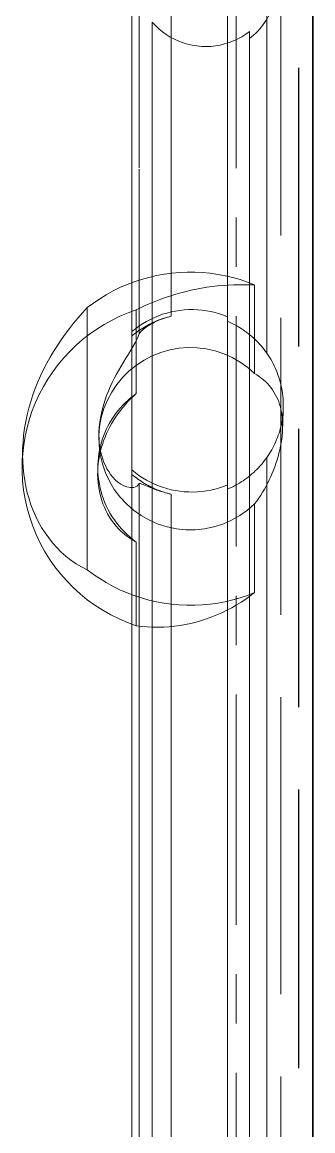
# Model space of a CAD drawing. Header units: millimetres. Extents: x 10 to 410, y 10 to 287.
# Drawn here: x 108.849 to 109.734, y 184.474 to 187.844 of the extents above; entities that cross this region are included whole.
import ezdxf

# ---------------------------------------------------------------- set-up
doc = ezdxf.new("R2010")
doc.units = ezdxf.units.MM
doc.linetypes.add('CENTER', pattern=[1.15, 0.7, -0.15, 0.15, -0.15])
doc.linetypes.add('DASHED', pattern=[0.75, 0.5, -0.25])
for name, color, linetype, lineweight in [('CENTER', 4, 'CENTER', 13), ('HIDDEN', 8, 'DASHED', 18), ('VISIBLE', 7, 'CONTINUOUS', 35)]:
    doc.layers.add(name, color=color, linetype=linetype, lineweight=lineweight)

msp = doc.modelspace()

# ---------------------------------------------------------------- linework, layer by layer
at = {"layer": 'CENTER'}
msp.add_line((109.5, 169), (109.5, 273), dxfattribs=at)
at = {"layer": 'HIDDEN'}
for points in [[(109.6361, 179.5271), (109.6361, 180.6801), (109.6361, 181.8331), (109.6361, 182.9861), (109.6361, 184.1391), (109.6361, 185.2921), (109.6361, 186.445), (109.6361, 187.598), (109.6361, 188.751), (109.6361, 189.904), (109.6361, 191.057), (109.6361, 192.21), (109.6361, 193.3629), (109.6361, 194.5159), (109.6361, 195.6689), (109.6361, 196.8219), (109.6361, 197.9749), (109.6361, 199.1279), (109.6361, 200.2809), (109.6361, 201.4338), (109.6361, 202.5868), (109.6361, 203.7398), (109.6361, 204.8928), (109.6361, 206.0458)], [(109.6903, 179.5289), (109.6903, 180.6255), (109.6903, 181.722), (109.6903, 182.8185), (109.6903, 183.9151), (109.6903, 185.0116), (109.6903, 186.1082), (109.6903, 187.2047), (109.6903, 188.3012), (109.6903, 189.3978), (109.6903, 190.4943), (109.6903, 191.5909), (109.6903, 192.6874), (109.6903, 193.7839), (109.6903, 194.8805), (109.6903, 195.977), (109.6903, 197.0735), (109.6903, 198.1701), (109.6903, 199.2666), (109.6903, 200.3632), (109.6903, 201.4597), (109.6903, 202.5562), (109.6903, 203.6528), (109.6903, 204.7493)], [(109.6904, 179.5289), (109.6904, 180.6255), (109.6904, 181.722), (109.6904, 182.8186), (109.6904, 183.9152), (109.6904, 185.0117), (109.6904, 186.1083), (109.6904, 187.2048), (109.6904, 188.3014), (109.6904, 189.3979), (109.6904, 190.4945), (109.6904, 191.591), (109.6904, 192.6876), (109.6904, 193.7841), (109.6904, 194.8807), (109.6904, 195.9772), (109.6904, 197.0738), (109.6904, 198.1704), (109.6904, 199.2669), (109.6904, 200.3635), (109.6904, 201.46), (109.6904, 202.5566), (109.6904, 203.6531), (109.6904, 204.7497)], [(109.1833, 179.9442), (109.1833, 180.9504), (109.1833, 181.9567), (109.1833, 182.9629), (109.1833, 183.9691), (109.1833, 184.9754), (109.1833, 185.9816), (109.1833, 186.9879), (109.1833, 187.9941), (109.1833, 189.0004), (109.1833, 190.0066), (109.1833, 191.0128), (109.1833, 192.0191), (109.1833, 193.0253), (109.1833, 194.0316), (109.1833, 195.0378), (109.1833, 196.044), (109.1833, 197.0503), (109.1833, 198.0565), (109.1833, 199.0628), (109.1833, 200.069), (109.1833, 201.0752), (109.1833, 202.0815), (109.1833, 203.0877)], [(109.1829, 186.8898), (109.1829, 187.3956), (109.1829, 187.9014), (109.1829, 188.4072), (109.1829, 188.9131), (109.1829, 189.4189), (109.1829, 189.9247), (109.1829, 190.4305), (109.1829, 190.9363), (109.1829, 191.4421), (109.1829, 191.9479), (109.1829, 192.4537), (109.1829, 192.9595), (109.1829, 193.4653), (109.1829, 193.9711), (109.1829, 194.477), (109.1829, 194.9828), (109.1829, 195.4886), (109.1829, 195.9944), (109.1829, 196.5002), (109.1829, 197.006), (109.1829, 197.5118), (109.1829, 198.0176), (109.1829, 198.5234)], [(109.2052, 186.8969), (109.2052, 187.4012), (109.2052, 187.9055), (109.2052, 188.4098), (109.2052, 188.9141), (109.2052, 189.4184), (109.2052, 189.9227), (109.2052, 190.427), (109.2052, 190.9312), (109.2052, 191.4355), (109.2052, 191.9398), (109.2052, 192.4441), (109.2052, 192.9484), (109.2052, 193.4527), (109.2052, 193.957), (109.2052, 194.4613), (109.2052, 194.9656), (109.2052, 195.4699), (109.2052, 195.9741), (109.2052, 196.4784), (109.2052, 196.9827), (109.2052, 197.487), (109.2052, 197.9913), (109.2052, 198.4956)], [(109.4739, 186.9347), (109.4739, 187.4366), (109.4739, 187.9385), (109.4739, 188.4404), (109.4739, 188.9423), (109.4739, 189.4442), (109.4739, 189.9461), (109.4739, 190.448), (109.4739, 190.9499), (109.4739, 191.4518), (109.4739, 191.9537), (109.4739, 192.4556), (109.4739, 192.9575), (109.4739, 193.4594), (109.4739, 193.9613), (109.4739, 194.4631), (109.4739, 194.965), (109.4739, 195.4669), (109.4739, 195.9688), (109.4739, 196.4707), (109.4739, 196.9726), (109.4739, 197.4745), (109.4739, 197.9764), (109.4739, 198.4783)], [(109.3025, 186.9499), (109.3025, 187.4504), (109.3025, 187.951), (109.3025, 188.4516), (109.3025, 188.9522), (109.3025, 189.4528), (109.3025, 189.9534), (109.3025, 190.4539), (109.3025, 190.9545), (109.3025, 191.4551), (109.3025, 191.9557), (109.3025, 192.4563), (109.3025, 192.9569), (109.3025, 193.4575), (109.3025, 193.958), (109.3025, 194.4586), (109.3025, 194.9592), (109.3025, 195.4598), (109.3025, 195.9604), (109.3025, 196.461), (109.3025, 196.9615), (109.3025, 197.4621), (109.3025, 197.9627), (109.3025, 198.4633)], [(109.6248, 187.9649), (109.6246, 187.9563), (109.6241, 187.9477), (109.6233, 187.9392), (109.6221, 187.9307), (109.6205, 187.9223), (109.6187, 187.9139), (109.6165, 187.9056), (109.614, 187.8974), (109.6111, 187.8893), (109.6079, 187.8814), (109.6044, 187.8735), (109.6006, 187.8658), (109.5965, 187.8583), (109.5922, 187.8509), (109.5875, 187.8437), (109.5825, 187.8368), (109.5773, 187.83), (109.5718, 187.8234), (109.566, 187.817), (109.56, 187.8109), (109.5538, 187.805), (109.5473, 187.7994), (109.5406, 187.794)], [(109.5937, 186.8379), (109.5937, 186.8876), (109.5937, 186.9373), (109.5937, 186.987), (109.5937, 187.0367), (109.5937, 187.0864), (109.5937, 187.1361), (109.5937, 187.1858), (109.5937, 187.2355), (109.5937, 187.2852), (109.5937, 187.3349), (109.5937, 187.3846), (109.5937, 187.4343), (109.5937, 187.4839), (109.5937, 187.5336), (109.5937, 187.5833), (109.5937, 187.633), (109.5937, 187.6827), (109.5937, 187.7324), (109.5937, 187.7821), (109.5937, 187.8318), (109.5937, 187.8815), (109.5937, 187.9312), (109.5937, 187.9809)], [(109.4744, 179.9441), (109.4744, 180.2908), (109.4744, 180.6375), (109.4744, 180.9843), (109.4744, 181.331), (109.4744, 181.6777), (109.4744, 182.0245), (109.4744, 182.3712), (109.4744, 182.7179), (109.4744, 183.0646), (109.4744, 183.4114), (109.4744, 183.7581), (109.4744, 184.1048), (109.4744, 184.4516), (109.4744, 184.7983), (109.4744, 185.145), (109.4744, 185.4918), (109.4744, 185.8385), (109.4744, 186.1852), (109.4744, 186.532), (109.4744, 186.8787), (109.4744, 187.2254), (109.4744, 187.5722), (109.4744, 187.9189)], [(109.5412, 187.8157), (109.5297, 187.8073), (109.5177, 187.7997), (109.5051, 187.7928), (109.4922, 187.7868), (109.4789, 187.7817), (109.4652, 187.7775), (109.4514, 187.7742), (109.4373, 187.7718), (109.4231, 187.7703), (109.4089, 187.7698), (109.3946, 187.7702), (109.3804, 187.7715), (109.3663, 187.7738), (109.3524, 187.777), (109.3387, 187.7811), (109.3254, 187.7861), (109.3124, 187.792), (109.2998, 187.7987), (109.2877, 187.8062), (109.2761, 187.8145), (109.2651, 187.8236), (109.2547, 187.8334), (109.245, 187.8438)], [(109.245, 181.113), (109.245, 181.4057), (109.245, 181.6983), (109.245, 181.991), (109.245, 182.2836), (109.245, 182.5763), (109.245, 182.8689), (109.245, 183.1615), (109.245, 183.4542), (109.245, 183.7468), (109.245, 184.0395), (109.245, 184.3321), (109.245, 184.6248), (109.245, 184.9174), (109.245, 185.21), (109.245, 185.5027), (109.245, 185.7953), (109.245, 186.088), (109.245, 186.3806), (109.245, 186.6733), (109.245, 186.9659), (109.245, 187.2586), (109.245, 187.5512), (109.245, 187.8438)], [(109.5412, 187.8157), (109.5412, 187.8148), (109.5412, 187.8139), (109.5411, 187.8129), (109.5411, 187.812), (109.5411, 187.811), (109.541, 187.8101), (109.541, 187.8091), (109.541, 187.8082), (109.541, 187.8072), (109.5409, 187.8063), (109.5409, 187.8054), (109.5409, 187.8044), (109.5409, 187.8035), (109.5408, 187.8025), (109.5408, 187.8016), (109.5408, 187.8006), (109.5408, 187.7997), (109.5407, 187.7987), (109.5407, 187.7978), (109.5407, 187.7969), (109.5406, 187.7959), (109.5406, 187.795), (109.5406, 187.794)], [(109.5406, 181.0942), (109.5406, 181.3855), (109.5406, 181.6768), (109.5406, 181.9681), (109.5406, 182.2594), (109.5406, 182.5507), (109.5406, 182.842), (109.5406, 183.1333), (109.5406, 183.4246), (109.5406, 183.7159), (109.5406, 184.0072), (109.5406, 184.2985), (109.5406, 184.5897), (109.5406, 184.881), (109.5406, 185.1723), (109.5406, 185.4636), (109.5406, 185.7549), (109.5406, 186.0462), (109.5406, 186.3375), (109.5406, 186.6288), (109.5406, 186.9201), (109.5406, 187.2114), (109.5406, 187.5027), (109.5406, 187.794)], [(109.5412, 181.1129), (109.5412, 181.4044), (109.5412, 181.6958), (109.5412, 181.9872), (109.5412, 182.2786), (109.5412, 182.5701), (109.5412, 182.8615), (109.5412, 183.1529), (109.5412, 183.4443), (109.5412, 183.7358), (109.5412, 184.0272), (109.5412, 184.3186), (109.5412, 184.61), (109.5412, 184.9015), (109.5412, 185.1929), (109.5412, 185.4843), (109.5412, 185.7758), (109.5412, 186.0672), (109.5412, 186.3586), (109.5412, 186.65), (109.5412, 186.9415), (109.5412, 187.2329), (109.5412, 187.5243), (109.5412, 187.8157)], [(109.0471, 186.9763), (109.0659, 186.9903), (109.0853, 187.0034), (109.1053, 187.0155), (109.1258, 187.0268), (109.1468, 187.0371), (109.1683, 187.0464), (109.1902, 187.0547), (109.2125, 187.062), (109.235, 187.0683), (109.2578, 187.0736), (109.2809, 187.0778), (109.3041, 187.0809), (109.3274, 187.083), (109.3508, 187.084), (109.3742, 187.0839), (109.3976, 187.0828), (109.4209, 187.0806), (109.4441, 187.0773), (109.4671, 187.073), (109.4899, 187.0677), (109.5124, 187.0613), (109.5346, 187.0539), (109.5565, 187.0454)], [(109.1965, 186.9695), (109.211, 186.9767), (109.2257, 186.9835), (109.2405, 186.99), (109.2555, 186.9961), (109.2706, 187.0019), (109.2858, 187.0073), (109.3011, 187.0124), (109.3166, 187.0171), (109.3322, 187.0215), (109.3478, 187.0255), (109.3636, 187.0292), (109.3794, 187.0325), (109.3953, 187.0354), (109.4113, 187.038), (109.4273, 187.0402), (109.4434, 187.042), (109.4595, 187.0435), (109.4756, 187.0446), (109.4918, 187.0454), (109.508, 187.0459), (109.5241, 187.046), (109.5403, 187.0459), (109.5565, 187.0454)], [(109.5565, 186.7759), (109.5565, 186.7877), (109.5565, 186.7994), (109.5565, 186.8111), (109.5565, 186.8228), (109.5565, 186.8345), (109.5565, 186.8462), (109.5565, 186.858), (109.5565, 186.8697), (109.5565, 186.8814), (109.5565, 186.8931), (109.5565, 186.9048), (109.5565, 186.9165), (109.5565, 186.9283), (109.5565, 186.94), (109.5565, 186.9517), (109.5565, 186.9634), (109.5565, 186.9751), (109.5565, 186.9868), (109.5565, 186.9986), (109.5565, 187.0103), (109.5565, 187.022), (109.5565, 187.0337), (109.5565, 187.0454)], [(108.8494, 186.5063), (108.851, 186.533), (108.854, 186.5596), (108.8584, 186.586), (108.8643, 186.6122), (108.8715, 186.638), (108.88, 186.6633), (108.8899, 186.6882), (108.9012, 186.7126), (108.9137, 186.7363), (108.9274, 186.7593), (108.9423, 186.7815), (108.9584, 186.8029), (108.9756, 186.8235), (108.9938, 186.8431), (109.0131, 186.8617), (109.0333, 186.8793), (109.0544, 186.8957), (109.0764, 186.9111), (109.0991, 186.9253), (109.1226, 186.9382), (109.1466, 186.9499), (109.1713, 186.9604), (109.1965, 186.9695)], [(108.8507, 186.5467), (108.8519, 186.5677), (108.8538, 186.5886), (108.8566, 186.6094), (108.8602, 186.6301), (108.8645, 186.6506), (108.8696, 186.6709), (108.8754, 186.6911), (108.8819, 186.711), (108.8891, 186.7308), (108.8969, 186.7502), (108.9054, 186.7694), (108.9145, 186.7883), (108.9241, 186.807), (108.9343, 186.8253), (108.945, 186.8433), (108.9563, 186.8611), (108.968, 186.8785), (108.9802, 186.8956), (108.9928, 186.9123), (109.0058, 186.9288), (109.0192, 186.9449), (109.033, 186.9608), (109.0471, 186.9763)], [(109.0471, 186.1796), (109.0471, 186.2142), (109.0471, 186.2489), (109.0471, 186.2835), (109.0471, 186.3181), (109.0471, 186.3528), (109.0471, 186.3874), (109.0471, 186.4221), (109.0471, 186.4567), (109.0471, 186.4914), (109.0471, 186.526), (109.0471, 186.5606), (109.0471, 186.5953), (109.0471, 186.6299), (109.0471, 186.6646), (109.0471, 186.6992), (109.0471, 186.7338), (109.0471, 186.7685), (109.0471, 186.8031), (109.0471, 186.8378), (109.0471, 186.8724), (109.0471, 186.907), (109.0471, 186.9417), (109.0471, 186.9763)], [(109.1829, 186.8898), (109.1874, 186.8936), (109.1919, 186.8973), (109.1966, 186.9008), (109.2013, 186.9043), (109.2062, 186.9077), (109.211, 186.911), (109.216, 186.9142), (109.221, 186.9172), (109.2261, 186.9202), (109.2312, 186.923), (109.2364, 186.9258), (109.2417, 186.9284), (109.247, 186.9309), (109.2523, 186.9333), (109.2577, 186.9356), (109.2632, 186.9378), (109.2687, 186.9399), (109.2742, 186.9419), (109.2798, 186.9437), (109.2854, 186.9454), (109.2911, 186.947), (109.2968, 186.9485), (109.3025, 186.9499)], [(109.1833, 186.9032), (109.1937, 186.9117), (109.2046, 186.9197), (109.2158, 186.9272), (109.2274, 186.9341), (109.2393, 186.9404), (109.2515, 186.9462), (109.264, 186.9513), (109.2766, 186.9559), (109.2895, 186.9598), (109.3026, 186.9632), (109.3158, 186.9659), (109.3291, 186.9679), (109.3425, 186.9693), (109.356, 186.9701), (109.3695, 186.9702), (109.3829, 186.9696), (109.3964, 186.9685), (109.4097, 186.9666), (109.423, 186.9642), (109.4361, 186.9611), (109.4491, 186.9574), (109.4618, 186.953), (109.4744, 186.9481)], [(109.1965, 186.7152), (109.1965, 186.7263), (109.1965, 186.7373), (109.1965, 186.7484), (109.1965, 186.7594), (109.1965, 186.7705), (109.1965, 186.7816), (109.1965, 186.7926), (109.1965, 186.8037), (109.1965, 186.8147), (109.1965, 186.8258), (109.1965, 186.8368), (109.1965, 186.8479), (109.1965, 186.8589), (109.1965, 186.87), (109.1965, 186.8811), (109.1965, 186.8921), (109.1965, 186.9032), (109.1965, 186.9142), (109.1965, 186.9253), (109.1965, 186.9363), (109.1965, 186.9474), (109.1965, 186.9584), (109.1965, 186.9695)], [(109.3025, 186.9499), (109.2977, 186.9487), (109.293, 186.9475), (109.2883, 186.9461), (109.2836, 186.9447), (109.279, 186.9431), (109.2744, 186.9414), (109.2698, 186.9397), (109.2653, 186.9378), (109.2608, 186.9359), (109.2563, 186.9338), (109.2519, 186.9316), (109.2476, 186.9294), (109.2433, 186.927), (109.2391, 186.9246), (109.2349, 186.922), (109.2308, 186.9194), (109.2267, 186.9166), (109.2227, 186.9137), (109.2188, 186.9108), (109.2151, 186.9077), (109.2114, 186.9044), (109.208, 186.9009), (109.2052, 186.8969)], [(109.4744, 186.9481), (109.4743, 186.9475), (109.4743, 186.9469), (109.4743, 186.9463), (109.4743, 186.9457), (109.4743, 186.9452), (109.4742, 186.9446), (109.4742, 186.944), (109.4742, 186.9434), (109.4742, 186.9428), (109.4742, 186.9422), (109.4742, 186.9417), (109.4741, 186.9411), (109.4741, 186.9405), (109.4741, 186.9399), (109.4741, 186.9393), (109.4741, 186.9387), (109.474, 186.9382), (109.474, 186.9376), (109.474, 186.937), (109.474, 186.9364), (109.474, 186.9358), (109.4739, 186.9353), (109.4739, 186.9347)], [(109.4744, 186.4378), (109.4744, 186.46), (109.4744, 186.4822), (109.4744, 186.5044), (109.4744, 186.5265), (109.4744, 186.5487), (109.4744, 186.5709), (109.4744, 186.5931), (109.4744, 186.6153), (109.4744, 186.6375), (109.4744, 186.6597), (109.4744, 186.6818), (109.4744, 186.704), (109.4744, 186.7262), (109.4744, 186.7484), (109.4744, 186.7706), (109.4744, 186.7928), (109.4744, 186.8149), (109.4744, 186.8371), (109.4744, 186.8593), (109.4744, 186.8815), (109.4744, 186.9037), (109.4744, 186.9259), (109.4744, 186.9481)], [(109.4739, 186.9347), (109.4801, 186.932), (109.4863, 186.9291), (109.4924, 186.9261), (109.4984, 186.9229), (109.5043, 186.9196), (109.5101, 186.9161), (109.5159, 186.9126), (109.5216, 186.9088), (109.5271, 186.905), (109.5326, 186.901), (109.538, 186.8968), (109.5433, 186.8926), (109.5484, 186.8882), (109.5535, 186.8837), (109.5585, 186.879), (109.5633, 186.8743), (109.568, 186.8694), (109.5726, 186.8644), (109.5771, 186.8593), (109.5814, 186.8541), (109.5857, 186.8488), (109.5898, 186.8434), (109.5937, 186.8379)], [(109.083, 186.599), (109.0838, 186.6132), (109.0853, 186.6272), (109.0874, 186.6412), (109.0902, 186.6551), (109.0934, 186.6689), (109.0973, 186.6826), (109.1016, 186.6961), (109.1063, 186.7094), (109.1115, 186.7226), (109.1172, 186.7356), (109.1231, 186.7484), (109.1295, 186.7611), (109.1361, 186.7736), (109.143, 186.786), (109.1501, 186.7982), (109.1574, 186.8103), (109.1648, 186.8224), (109.1723, 186.8344), (109.1798, 186.8465), (109.1871, 186.8586), (109.194, 186.8709), (109.2003, 186.8836), (109.2052, 186.8969)], [(109.1833, 186.9032), (109.1833, 186.9026), (109.1833, 186.902), (109.1832, 186.9015), (109.1832, 186.9009), (109.1832, 186.9003), (109.1832, 186.8997), (109.1832, 186.8991), (109.1831, 186.8986), (109.1831, 186.898), (109.1831, 186.8974), (109.1831, 186.8968), (109.1831, 186.8962), (109.183, 186.8956), (109.183, 186.8951), (109.183, 186.8945), (109.183, 186.8939), (109.183, 186.8933), (109.1829, 186.8927), (109.1829, 186.8922), (109.1829, 186.8916), (109.1829, 186.891), (109.1829, 186.8904), (109.1829, 186.8898)], [(109.1833, 186.4829), (109.1833, 186.5012), (109.1833, 186.5194), (109.1833, 186.5377), (109.1833, 186.556), (109.1833, 186.5743), (109.1833, 186.5925), (109.1833, 186.6108), (109.1833, 186.6291), (109.1833, 186.6474), (109.1833, 186.6656), (109.1833, 186.6839), (109.1833, 186.7022), (109.1833, 186.7205), (109.1833, 186.7387), (109.1833, 186.757), (109.1833, 186.7753), (109.1833, 186.7936), (109.1833, 186.8118), (109.1833, 186.8301), (109.1833, 186.8484), (109.1833, 186.8667), (109.1833, 186.8849), (109.1833, 186.9032)], [(109.0826, 186.587), (109.085, 186.6149), (109.0901, 186.6424), (109.098, 186.6692), (109.1086, 186.6951), (109.1217, 186.7198), (109.1373, 186.743), (109.1551, 186.7645), (109.1751, 186.7842), (109.1968, 186.8017), (109.2203, 186.817), (109.2451, 186.8299), (109.2711, 186.8402), (109.298, 186.8478), (109.3255, 186.8528), (109.3534, 186.855), (109.3814, 186.8543), (109.4091, 186.851), (109.4364, 186.8448), (109.4629, 186.836), (109.4885, 186.8246), (109.5127, 186.8107), (109.5355, 186.7944), (109.5565, 186.7759)], [(109.5937, 186.8379), (109.5979, 186.8317), (109.6019, 186.8255), (109.6057, 186.8192), (109.6093, 186.8127), (109.6128, 186.8062), (109.616, 186.7996), (109.6191, 186.7928), (109.6221, 186.7861), (109.6248, 186.7792), (109.6274, 186.7722), (109.6298, 186.7652), (109.6319, 186.7582), (109.634, 186.7511), (109.6358, 186.7439), (109.6374, 186.7367), (109.6389, 186.7294), (109.6401, 186.7221), (109.6412, 186.7148), (109.6421, 186.7075), (109.6428, 186.7001), (109.6433, 186.6927), (109.6436, 186.6853), (109.6437, 186.6779)], [(109.5565, 186.7759), (109.5635, 186.7716), (109.5703, 186.767), (109.5768, 186.7621), (109.5832, 186.7568), (109.5893, 186.7513), (109.5951, 186.7455), (109.6006, 186.7394), (109.6058, 186.7331), (109.6107, 186.7265), (109.6152, 186.7196), (109.6194, 186.7125), (109.6232, 186.7052), (109.6266, 186.6977), (109.6297, 186.6901), (109.6323, 186.6823), (109.6347, 186.6744), (109.6366, 186.6664), (109.6382, 186.6584), (109.6395, 186.6503), (109.6405, 186.6421), (109.6411, 186.6339), (109.6415, 186.6257), (109.6417, 186.6175)], [(109.0791, 186.4792), (109.0797, 186.491), (109.0808, 186.5027), (109.0824, 186.5144), (109.0845, 186.526), (109.087, 186.5375), (109.09, 186.5489), (109.0933, 186.5602), (109.0972, 186.5713), (109.1014, 186.5823), (109.106, 186.5932), (109.111, 186.6038), (109.1163, 186.6143), (109.122, 186.6246), (109.1281, 186.6347), (109.1345, 186.6446), (109.1412, 186.6543), (109.1482, 186.6637), (109.1556, 186.6729), (109.1632, 186.6819), (109.1711, 186.6906), (109.1793, 186.6991), (109.1878, 186.7073), (109.1965, 186.7152)], [(109.0797, 186.4987), (109.0803, 186.5097), (109.0813, 186.5208), (109.0828, 186.5317), (109.0847, 186.5427), (109.0871, 186.5535), (109.0899, 186.5642), (109.0931, 186.5748), (109.0967, 186.5853), (109.1008, 186.5956), (109.1052, 186.6058), (109.1101, 186.6157), (109.1154, 186.6255), (109.121, 186.635), (109.1271, 186.6443), (109.1335, 186.6534), (109.1402, 186.6622), (109.1473, 186.6707), (109.1548, 186.6789), (109.1625, 186.6868), (109.1706, 186.6944), (109.1789, 186.7017), (109.1876, 186.7086), (109.1965, 186.7152)], [(109.6437, 186.6779), (109.6437, 186.6775), (109.6437, 186.6772), (109.6437, 186.6768), (109.6437, 186.6764), (109.6437, 186.676), (109.6437, 186.6756), (109.6436, 186.6752), (109.6436, 186.6748), (109.6436, 186.6744), (109.6436, 186.674), (109.6436, 186.6736), (109.6436, 186.6732), (109.6436, 186.6728), (109.6436, 186.6724), (109.6436, 186.672), (109.6436, 186.6716), (109.6436, 186.6712), (109.6436, 186.6708), (109.6436, 186.6704), (109.6436, 186.67), (109.6435, 186.6697), (109.6435, 186.6693), (109.6435, 186.6689)], [(109.6435, 186.6689), (109.6432, 186.662), (109.6427, 186.6551), (109.6421, 186.6483), (109.6412, 186.6415), (109.6402, 186.6347), (109.639, 186.6279), (109.6377, 186.6212), (109.6362, 186.6144), (109.6345, 186.6078), (109.6326, 186.6012), (109.6306, 186.5946), (109.6283, 186.5881), (109.626, 186.5816), (109.6234, 186.5752), (109.6207, 186.5689), (109.6179, 186.5627), (109.6149, 186.5565), (109.6117, 186.5504), (109.6084, 186.5444), (109.6049, 186.5384), (109.6013, 186.5326), (109.5976, 186.5268), (109.5937, 186.5211)], [(109.6435, 186.6689), (109.6434, 186.6662), (109.6433, 186.6636), (109.6433, 186.661), (109.6432, 186.6583), (109.6431, 186.6557), (109.643, 186.6531), (109.6429, 186.6504), (109.6428, 186.6478), (109.6427, 186.6452), (109.6426, 186.6425), (109.6426, 186.6399), (109.6425, 186.6373), (109.6424, 186.6346), (109.6423, 186.632), (109.6422, 186.6294), (109.6421, 186.6267), (109.642, 186.6241), (109.6419, 186.6215), (109.6419, 186.6188), (109.6418, 186.6162), (109.6417, 186.6136), (109.6416, 186.6109), (109.6415, 186.6083)], [(109.6415, 186.6083), (109.641, 186.5975), (109.64, 186.5868), (109.6388, 186.5761), (109.6371, 186.5655), (109.6352, 186.5549), (109.633, 186.5444), (109.6305, 186.5339), (109.6277, 186.5235), (109.6246, 186.5132), (109.6213, 186.5029), (109.6177, 186.4928), (109.6139, 186.4827), (109.6099, 186.4727), (109.6056, 186.4629), (109.601, 186.4531), (109.5963, 186.4434), (109.5913, 186.4339), (109.586, 186.4245), (109.5806, 186.4152), (109.5749, 186.4061), (109.569, 186.3971), (109.5628, 186.3882), (109.5565, 186.3796)], [(109.6417, 186.6175), (109.6417, 186.6171), (109.6417, 186.6167), (109.6417, 186.6163), (109.6417, 186.6159), (109.6417, 186.6155), (109.6417, 186.6151), (109.6417, 186.6147), (109.6416, 186.6143), (109.6416, 186.6139), (109.6416, 186.6135), (109.6416, 186.6131), (109.6416, 186.6127), (109.6416, 186.6123), (109.6416, 186.6119), (109.6416, 186.6115), (109.6416, 186.6111), (109.6416, 186.6107), (109.6416, 186.6103), (109.6416, 186.6099), (109.6416, 186.6095), (109.6415, 186.6091), (109.6415, 186.6087), (109.6415, 186.6083)], [(109.083, 186.599), (109.083, 186.5985), (109.083, 186.598), (109.083, 186.5975), (109.0829, 186.5969), (109.0829, 186.5964), (109.0829, 186.5959), (109.0829, 186.5954), (109.0829, 186.5948), (109.0829, 186.5943), (109.0828, 186.5938), (109.0828, 186.5933), (109.0828, 186.5928), (109.0828, 186.5922), (109.0828, 186.5917), (109.0828, 186.5912), (109.0827, 186.5907), (109.0827, 186.5902), (109.0827, 186.5896), (109.0827, 186.5891), (109.0827, 186.5886), (109.0827, 186.5881), (109.0826, 186.5875), (109.0826, 186.587)], [(109.5565, 186.3796), (109.5348, 186.3606), (109.5114, 186.344), (109.4863, 186.3299), (109.4599, 186.3184), (109.4325, 186.3097), (109.4044, 186.3039), (109.3758, 186.3009), (109.347, 186.301), (109.3184, 186.3039), (109.2902, 186.3098), (109.2628, 186.3185), (109.2365, 186.33), (109.2114, 186.3441), (109.188, 186.3608), (109.1663, 186.3797), (109.1468, 186.4008), (109.1295, 186.4238), (109.1147, 186.4485), (109.1026, 186.4745), (109.0932, 186.5017), (109.0867, 186.5297), (109.0832, 186.5583), (109.0826, 186.587)], [(109.2052, 186.4417), (109.1987, 186.4335), (109.189, 186.4295), (109.1785, 186.4291), (109.1681, 186.4312), (109.1583, 186.435), (109.149, 186.4401), (109.1404, 186.4462), (109.1325, 186.4532), (109.1252, 186.4608), (109.1185, 186.469), (109.1125, 186.4777), (109.1071, 186.4867), (109.1023, 186.4961), (109.098, 186.5058), (109.0944, 186.5157), (109.0913, 186.5258), (109.0887, 186.5361), (109.0866, 186.5464), (109.085, 186.5569), (109.0838, 186.5674), (109.0831, 186.5779), (109.0829, 186.5885), (109.083, 186.599)], [(108.8507, 186.5467), (108.8507, 186.545), (108.8506, 186.5432), (108.8506, 186.5415), (108.8505, 186.5397), (108.8504, 186.5379), (108.8504, 186.5362), (108.8503, 186.5344), (108.8503, 186.5327), (108.8502, 186.5309), (108.8502, 186.5291), (108.8501, 186.5274), (108.85, 186.5256), (108.85, 186.5239), (108.8499, 186.5221), (108.8499, 186.5203), (108.8498, 186.5186), (108.8497, 186.5168), (108.8497, 186.5151), (108.8496, 186.5133), (108.8496, 186.5115), (108.8495, 186.5098), (108.8495, 186.508), (108.8494, 186.5063)], [(109.0471, 186.1796), (109.03, 186.1882), (109.0135, 186.198), (108.9977, 186.2088), (108.9826, 186.2206), (108.9683, 186.2333), (108.9547, 186.2469), (108.9419, 186.2612), (108.93, 186.2761), (108.9189, 186.2918), (108.9086, 186.3079), (108.8992, 186.3246), (108.8907, 186.3418), (108.883, 186.3593), (108.8761, 186.3772), (108.8701, 186.3954), (108.8649, 186.4138), (108.8605, 186.4325), (108.8569, 186.4513), (108.8541, 186.4703), (108.8521, 186.4893), (108.8509, 186.5084), (108.8505, 186.5276), (108.8507, 186.5467)], [(109.5937, 186.5211), (109.5898, 186.5156), (109.5857, 186.5102), (109.5814, 186.5049), (109.5771, 186.4997), (109.5726, 186.4946), (109.568, 186.4896), (109.5633, 186.4847), (109.5585, 186.48), (109.5535, 186.4754), (109.5484, 186.4709), (109.5433, 186.4665), (109.538, 186.4622), (109.5326, 186.4581), (109.5271, 186.4541), (109.5216, 186.4502), (109.5159, 186.4465), (109.5101, 186.4429), (109.5043, 186.4395), (109.4984, 186.4362), (109.4924, 186.433), (109.4863, 186.43), (109.4801, 186.4271), (109.4739, 186.4244)], [(109.5937, 179.5271), (109.5937, 179.8312), (109.5937, 180.1353), (109.5937, 180.4394), (109.5937, 180.7435), (109.5937, 181.0476), (109.5937, 181.3517), (109.5937, 181.6557), (109.5937, 181.9598), (109.5937, 182.2639), (109.5937, 182.568), (109.5937, 182.8721), (109.5937, 183.1762), (109.5937, 183.4803), (109.5937, 183.7843), (109.5937, 184.0884), (109.5937, 184.3925), (109.5937, 184.6966), (109.5937, 185.0007), (109.5937, 185.3048), (109.5937, 185.6089), (109.5937, 185.9129), (109.5937, 186.217), (109.5937, 186.5211)], [(109.1965, 186.0095), (109.17, 186.0192), (109.144, 186.0303), (109.1187, 186.0429), (109.0942, 186.0568), (109.0704, 186.0721), (109.0475, 186.0886), (109.0256, 186.1064), (109.0047, 186.1254), (108.9849, 186.1455), (108.9662, 186.1667), (108.9487, 186.1889), (108.9325, 186.212), (108.9177, 186.236), (108.9041, 186.2608), (108.892, 186.2863), (108.8813, 186.3124), (108.8722, 186.3391), (108.8645, 186.3663), (108.8583, 186.3939), (108.8537, 186.4217), (108.8507, 186.4498), (108.8493, 186.478), (108.8494, 186.5063)], [(109.1965, 186.2638), (109.1867, 186.2693), (109.1772, 186.2754), (109.168, 186.2819), (109.1592, 186.2889), (109.1508, 186.2963), (109.1427, 186.3042), (109.1351, 186.3125), (109.128, 186.3212), (109.1213, 186.3302), (109.1151, 186.3396), (109.1093, 186.3493), (109.1041, 186.3593), (109.0993, 186.3695), (109.0951, 186.3799), (109.0913, 186.3905), (109.0881, 186.4013), (109.0853, 186.4122), (109.0831, 186.4232), (109.0813, 186.4343), (109.08, 186.4455), (109.0792, 186.4567), (109.0789, 186.468), (109.0791, 186.4792)], [(109.0797, 186.4987), (109.0797, 186.4978), (109.0796, 186.497), (109.0796, 186.4961), (109.0796, 186.4953), (109.0796, 186.4944), (109.0795, 186.4936), (109.0795, 186.4927), (109.0795, 186.4919), (109.0795, 186.4911), (109.0794, 186.4902), (109.0794, 186.4894), (109.0794, 186.4885), (109.0793, 186.4877), (109.0793, 186.4868), (109.0793, 186.486), (109.0793, 186.4851), (109.0792, 186.4843), (109.0792, 186.4835), (109.0792, 186.4826), (109.0791, 186.4818), (109.0791, 186.4809), (109.0791, 186.4801), (109.0791, 186.4792)], [(109.1965, 186.2638), (109.187, 186.2709), (109.1777, 186.2784), (109.1688, 186.2862), (109.1603, 186.2945), (109.1521, 186.3031), (109.1442, 186.312), (109.1368, 186.3213), (109.1298, 186.3308), (109.1232, 186.3407), (109.117, 186.3508), (109.1112, 186.3612), (109.1059, 186.3719), (109.1011, 186.3827), (109.0967, 186.3938), (109.0928, 186.405), (109.0894, 186.4164), (109.0865, 186.4279), (109.0841, 186.4395), (109.0822, 186.4513), (109.0808, 186.4631), (109.0799, 186.4749), (109.0796, 186.4868), (109.0797, 186.4987)], [(109.1833, 186.4829), (109.1833, 186.4823), (109.1833, 186.4817), (109.1832, 186.4811), (109.1832, 186.4806), (109.1832, 186.48), (109.1832, 186.4794), (109.1832, 186.4788), (109.1831, 186.4782), (109.1831, 186.4776), (109.1831, 186.4771), (109.1831, 186.4765), (109.1831, 186.4759), (109.183, 186.4753), (109.183, 186.4747), (109.183, 186.4741), (109.183, 186.4736), (109.183, 186.473), (109.1829, 186.4724), (109.1829, 186.4718), (109.1829, 186.4712), (109.1829, 186.4707), (109.1829, 186.4701), (109.1829, 186.4695)], [(109.4744, 186.4378), (109.4618, 186.4329), (109.4491, 186.4285), (109.4361, 186.4248), (109.423, 186.4217), (109.4097, 186.4193), (109.3964, 186.4175), (109.3829, 186.4163), (109.3694, 186.4158), (109.356, 186.4159), (109.3425, 186.4167), (109.3291, 186.4181), (109.3158, 186.4201), (109.3026, 186.4228), (109.2895, 186.4262), (109.2766, 186.4301), (109.2639, 186.4347), (109.2515, 186.4399), (109.2393, 186.4456), (109.2274, 186.452), (109.2158, 186.4589), (109.2046, 186.4664), (109.1937, 186.4744), (109.1833, 186.4829)], [(109.3025, 186.4094), (109.2968, 186.4107), (109.2911, 186.4122), (109.2854, 186.4138), (109.2798, 186.4155), (109.2742, 186.4174), (109.2687, 186.4193), (109.2632, 186.4214), (109.2577, 186.4236), (109.2523, 186.4259), (109.247, 186.4283), (109.2417, 186.4309), (109.2364, 186.4335), (109.2312, 186.4362), (109.2261, 186.4391), (109.221, 186.4421), (109.216, 186.4451), (109.211, 186.4483), (109.2062, 186.4516), (109.2013, 186.455), (109.1966, 186.4585), (109.1919, 186.462), (109.1874, 186.4657), (109.1829, 186.4695)], [(109.1829, 179.9295), (109.1829, 180.2138), (109.1829, 180.4982), (109.1829, 180.7825), (109.1829, 181.0669), (109.1829, 181.3512), (109.1829, 181.6356), (109.1829, 181.9199), (109.1829, 182.2043), (109.1829, 182.4886), (109.1829, 182.7729), (109.1829, 183.0573), (109.1829, 183.3416), (109.1829, 183.626), (109.1829, 183.9103), (109.1829, 184.1947), (109.1829, 184.479), (109.1829, 184.7634), (109.1829, 185.0477), (109.1829, 185.3321), (109.1829, 185.6164), (109.1829, 185.9008), (109.1829, 186.1851), (109.1829, 186.4695)], [(109.3025, 186.4094), (109.2981, 186.4104), (109.2938, 186.4115), (109.2894, 186.4126), (109.2851, 186.4137), (109.2808, 186.415), (109.2765, 186.4162), (109.2722, 186.4176), (109.2679, 186.4189), (109.2637, 186.4203), (109.2594, 186.4218), (109.2552, 186.4233), (109.251, 186.4248), (109.2468, 186.4264), (109.2426, 186.4281), (109.2385, 186.4297), (109.2343, 186.4314), (109.2302, 186.4332), (109.2261, 186.4349), (109.2219, 186.4367), (109.2178, 186.4384), (109.2136, 186.4401), (109.2094, 186.4416), (109.2052, 186.4417)], [(109.2052, 179.5831), (109.2052, 179.8813), (109.2052, 180.1795), (109.2052, 180.4777), (109.2052, 180.7759), (109.2052, 181.0741), (109.2052, 181.3723), (109.2052, 181.6705), (109.2052, 181.9687), (109.2052, 182.2669), (109.2052, 182.5651), (109.2052, 182.8633), (109.2052, 183.1615), (109.2052, 183.4597), (109.2052, 183.7579), (109.2052, 184.0561), (109.2052, 184.3543), (109.2052, 184.6525), (109.2052, 184.9507), (109.2052, 185.2489), (109.2052, 185.5471), (109.2052, 185.8453), (109.2052, 186.1435), (109.2052, 186.4417)], [(109.3025, 179.9294), (109.3025, 180.2111), (109.3025, 180.4929), (109.3025, 180.7746), (109.3025, 181.0564), (109.3025, 181.3381), (109.3025, 181.6198), (109.3025, 181.9016), (109.3025, 182.1833), (109.3025, 182.465), (109.3025, 182.7468), (109.3025, 183.0285), (109.3025, 183.3103), (109.3025, 183.592), (109.3025, 183.8737), (109.3025, 184.1555), (109.3025, 184.4372), (109.3025, 184.7189), (109.3025, 185.0007), (109.3025, 185.2824), (109.3025, 185.5642), (109.3025, 185.8459), (109.3025, 186.1276), (109.3025, 186.4094)], [(109.4744, 186.4378), (109.4743, 186.4372), (109.4743, 186.4366), (109.4743, 186.436), (109.4743, 186.4355), (109.4743, 186.4349), (109.4742, 186.4343), (109.4742, 186.4337), (109.4742, 186.4331), (109.4742, 186.4326), (109.4742, 186.432), (109.4742, 186.4314), (109.4741, 186.4308), (109.4741, 186.4302), (109.4741, 186.4296), (109.4741, 186.4291), (109.4741, 186.4285), (109.474, 186.4279), (109.474, 186.4273), (109.474, 186.4267), (109.474, 186.4262), (109.474, 186.4256), (109.4739, 186.425), (109.4739, 186.4244)], [(109.4739, 179.9293), (109.4739, 180.2117), (109.4739, 180.4941), (109.4739, 180.7765), (109.4739, 181.0589), (109.4739, 181.3413), (109.4739, 181.6237), (109.4739, 181.9061), (109.4739, 182.1885), (109.4739, 182.4709), (109.4739, 182.7533), (109.4739, 183.0357), (109.4739, 183.3181), (109.4739, 183.6005), (109.4739, 183.8829), (109.4739, 184.1653), (109.4739, 184.4476), (109.4739, 184.73), (109.4739, 185.0124), (109.4739, 185.2948), (109.4739, 185.5772), (109.4739, 185.8596), (109.4739, 186.142), (109.4739, 186.4244)], [(109.5565, 186.1101), (109.5565, 186.1218), (109.5565, 186.1335), (109.5565, 186.1452), (109.5565, 186.1569), (109.5565, 186.1687), (109.5565, 186.1804), (109.5565, 186.1921), (109.5565, 186.2038), (109.5565, 186.2155), (109.5565, 186.2272), (109.5565, 186.239), (109.5565, 186.2507), (109.5565, 186.2624), (109.5565, 186.2741), (109.5565, 186.2858), (109.5565, 186.2975), (109.5565, 186.3093), (109.5565, 186.321), (109.5565, 186.3327), (109.5565, 186.3444), (109.5565, 186.3561), (109.5565, 186.3678), (109.5565, 186.3796)], [(109.1965, 186.0095), (109.1965, 186.0206), (109.1965, 186.0316), (109.1965, 186.0427), (109.1965, 186.0538), (109.1965, 186.0648), (109.1965, 186.0759), (109.1965, 186.0869), (109.1965, 186.098), (109.1965, 186.109), (109.1965, 186.1201), (109.1965, 186.1311), (109.1965, 186.1422), (109.1965, 186.1533), (109.1965, 186.1643), (109.1965, 186.1754), (109.1965, 186.1864), (109.1965, 186.1975), (109.1965, 186.2085), (109.1965, 186.2196), (109.1965, 186.2307), (109.1965, 186.2417), (109.1965, 186.2528), (109.1965, 186.2638)], [(109.5565, 186.1101), (109.5346, 186.1017), (109.5124, 186.0943), (109.4899, 186.0879), (109.4671, 186.0825), (109.444, 186.0782), (109.4209, 186.075), (109.3975, 186.0728), (109.3742, 186.0717), (109.3507, 186.0717), (109.3273, 186.0727), (109.304, 186.0748), (109.2808, 186.078), (109.2578, 186.0822), (109.235, 186.0875), (109.2124, 186.0938), (109.1902, 186.1011), (109.1683, 186.1094), (109.1468, 186.1188), (109.1258, 186.1291), (109.1053, 186.1403), (109.0853, 186.1525), (109.0659, 186.1656), (109.0471, 186.1796)], [(109.5565, 186.1101), (109.5431, 186.1), (109.5295, 186.0904), (109.5155, 186.0812), (109.5013, 186.0725), (109.4868, 186.0642), (109.472, 186.0564), (109.457, 186.0491), (109.4417, 186.0423), (109.4262, 186.0361), (109.4105, 186.0303), (109.3947, 186.0251), (109.3786, 186.0205), (109.3624, 186.0164), (109.3461, 186.0129), (109.3296, 186.01), (109.3131, 186.0077), (109.2964, 186.0061), (109.2798, 186.005), (109.2631, 186.0046), (109.2464, 186.0049), (109.2297, 186.0058), (109.2131, 186.0073), (109.1965, 186.0095)]]:
    msp.add_lwpolyline(points, dxfattribs=at)
at = {"layer": 'VISIBLE'}
for points in [[(109.7335, 179.5381), (109.7335, 180.6911), (109.7335, 181.8441), (109.7335, 182.9971), (109.7335, 184.1501), (109.7335, 185.3031), (109.7335, 186.456), (109.7335, 187.609), (109.7335, 188.762), (109.7335, 189.915), (109.7335, 191.068), (109.7335, 192.221), (109.7335, 193.3739), (109.7335, 194.5269), (109.7335, 195.6799), (109.7335, 196.8329), (109.7335, 197.9859), (109.7335, 199.1389), (109.7335, 200.2919), (109.7335, 201.4448), (109.7335, 202.5978), (109.7335, 203.7508), (109.7335, 204.9038), (109.7335, 206.0568)], [(109.7335, 179.5378), (109.7335, 180.6908), (109.7335, 181.8438), (109.7335, 182.9968), (109.7335, 184.1498), (109.7335, 185.3028), (109.7335, 186.4557), (109.7335, 187.6087), (109.7335, 188.7617), (109.7335, 189.9147), (109.7335, 191.0677), (109.7335, 192.2207), (109.7335, 193.3737), (109.7335, 194.5266), (109.7335, 195.6796), (109.7335, 196.8326), (109.7335, 197.9856), (109.7335, 199.1386), (109.7335, 200.2916), (109.7335, 201.4445), (109.7335, 202.5975), (109.7335, 203.7505), (109.7335, 204.9035), (109.7335, 206.0565)]]:
    msp.add_lwpolyline(points, dxfattribs=at)

doc.saveas('drawing.dxf')
